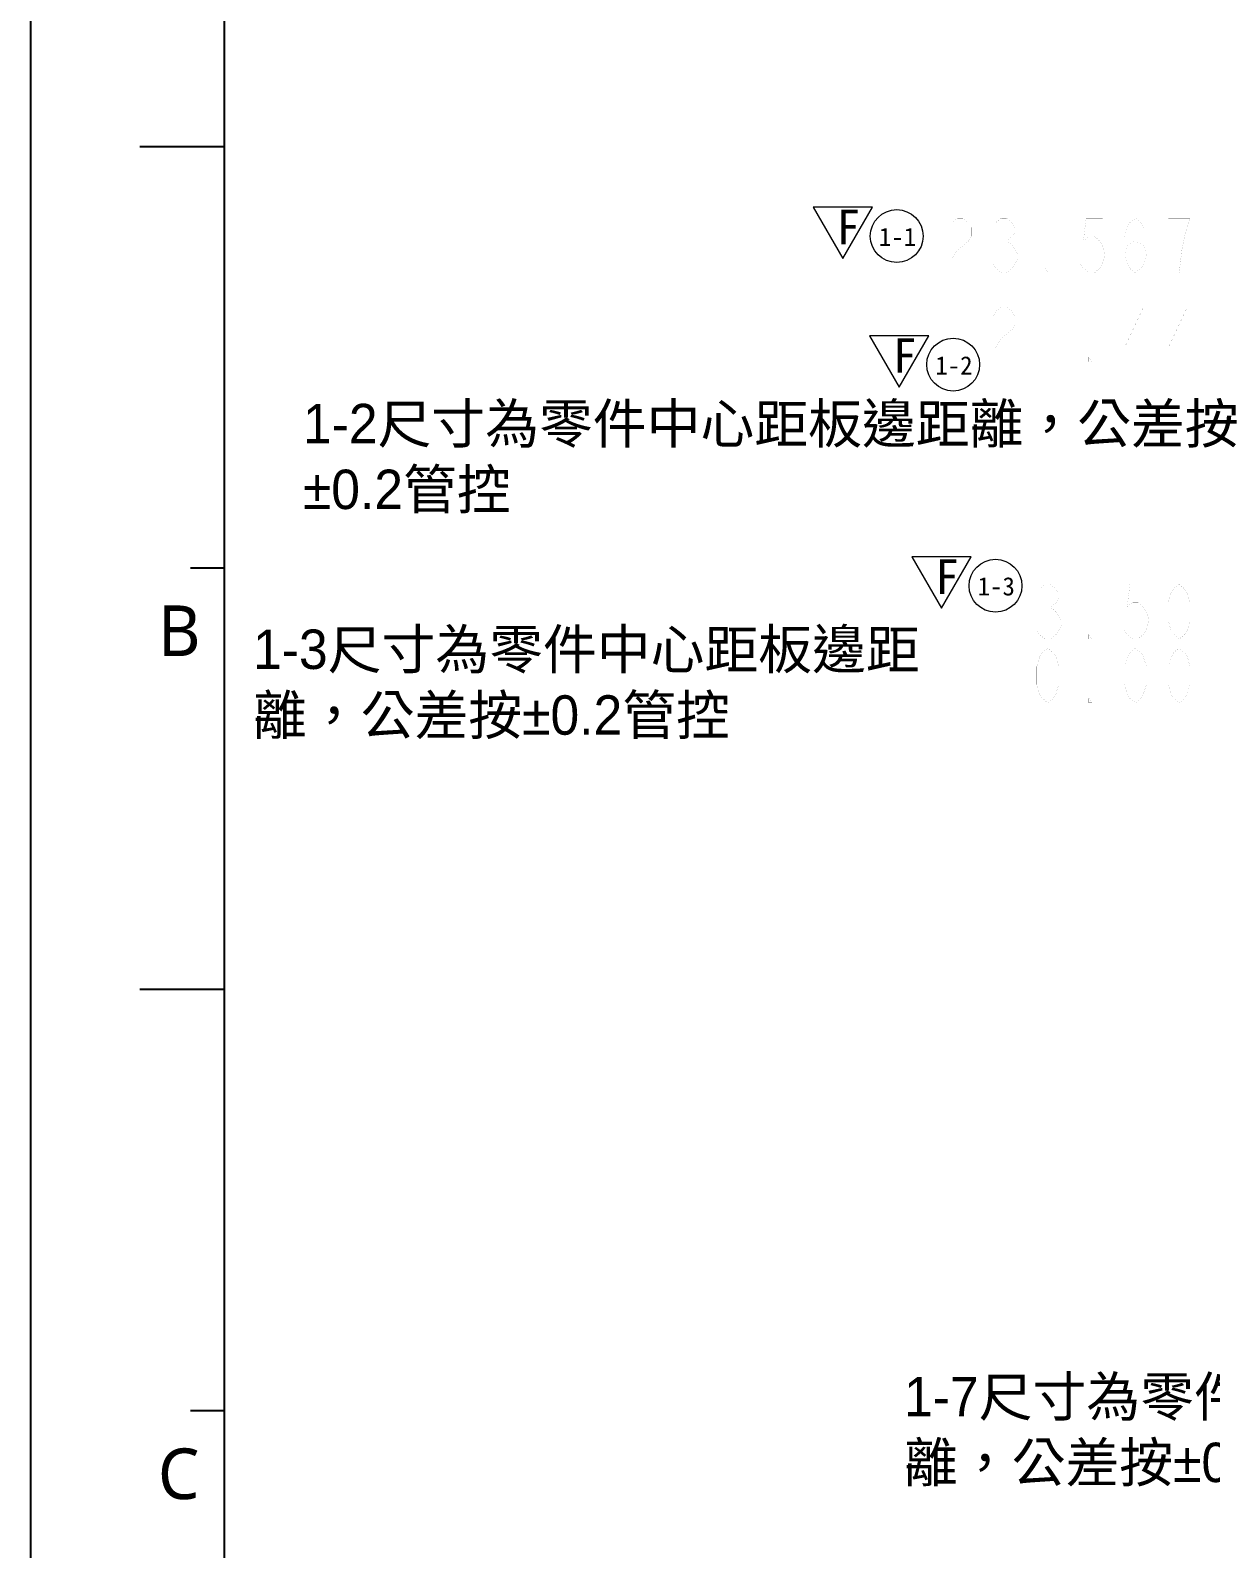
# Model space of a CAD drawing. Header units: millimetres. Extents: x 0 to 379, y 0 to 268.
# Drawn here: x 0 to 64.7, y 131.1 to 214.3 of the extents above; entities that cross this region are included whole.
import ezdxf

# ---------------------------------------------------------------- set-up
doc = ezdxf.new("R2010")
doc.units = ezdxf.units.MM
doc.header["$LTSCALE"] = 7.7
doc.layers.get('0').update_dxf_attribs({"linetype": 'CONTINUOUS'})
doc.layers.add('備註', color=1, linetype='CONTINUOUS', lineweight=20)
doc.layers.add('鵬鼎', color=5, linetype='CONTINUOUS')
doc.styles.get("Standard").update_dxf_attribs({"font": 'simplex.shx'})

msp = doc.modelspace()

# ---------------------------------------------------------------- linework, layer by layer
for p, q in [((0, 267.966), (0, 0)), ((10.627, 254.1), (10.627, 7.392)), ((10.627, 207.9), (6.007, 207.9)), ((10.627, 184.8), (8.779, 184.8)), ((10.627, 161.7), (6.007, 161.7)), ((10.627, 138.6), (8.779, 138.6))]:
    msp.add_line(p, q)
at = {"const_width": 0.003}
for points in [[(50.359, 203.486), (50.509, 203.736), (50.809, 203.986), (51.109, 203.986), (51.409, 203.736), (51.559, 203.486), (51.559, 202.986), (51.409, 202.736)], [(52.909, 203.736), (53.209, 203.986), (53.509, 203.986), (53.809, 203.736), (53.959, 203.486), (53.959, 203.236), (53.809, 202.986), (53.509, 202.736), (53.809, 202.486), (54.109, 201.986)], [(58.759, 203.986), (57.859, 203.986), (57.709, 202.736)], [(59.959, 201.986), (60.109, 202.486), (60.559, 202.736), (61.009, 202.486), (61.159, 201.986), (61.009, 201.486), (60.859, 201.236), (60.559, 200.986), (60.259, 201.236), (60.109, 201.486), (59.959, 201.986), (59.959, 202.986), (60.109, 203.486), (60.259, 203.736), (60.559, 203.986), (60.859, 203.736), (61.009, 203.486)], [(63.559, 203.986), (62.359, 203.986)], [(62.959, 200.986), (63.109, 202.236), (63.259, 202.986), (63.559, 203.986)], [(51.409, 202.736), (50.809, 202.236), (50.509, 201.736), (50.359, 200.986)], [(53.209, 202.736), (53.509, 202.736)], [(57.709, 202.736), (58.009, 202.986), (58.309, 202.986), (58.609, 202.736), (58.759, 202.486), (58.909, 201.986), (58.759, 201.486), (58.609, 201.236), (58.309, 200.986), (58.009, 200.986), (57.709, 201.236), (57.559, 201.486)], [(54.109, 201.736), (53.809, 201.236), (53.509, 200.986), (53.209, 200.986), (52.909, 201.236), (52.759, 201.486)], [(54.109, 201.986), (54.109, 201.736)], [(50.359, 200.986), (51.559, 200.986)], [(55.759, 200.986), (55.609, 200.986), (55.609, 201.236)], [(55.609, 201.236), (55.759, 200.986)], [(52.759, 198.624), (52.909, 198.874), (53.209, 199.124), (53.509, 199.124), (53.809, 198.874), (53.959, 198.624), (53.959, 198.124), (53.809, 197.874), (53.209, 197.374)], [(55.759, 199.124), (55.759, 196.124)], [(61.009, 199.124), (59.959, 196.874)], [(61.009, 196.124), (61.009, 199.124)], [(63.409, 199.124), (62.359, 196.874)], [(63.409, 196.124), (63.409, 199.124)], [(53.209, 197.374), (52.909, 196.874), (52.759, 196.124)], [(59.959, 196.874), (61.309, 196.874)], [(62.359, 196.874), (63.709, 196.874)], [(52.759, 196.124), (53.959, 196.124)], [(58.159, 196.124), (58.009, 196.124), (58.009, 196.374)], [(58.009, 196.374), (58.159, 196.124)], [(55.309, 183.669), (55.609, 183.919), (55.909, 183.919), (56.209, 183.669), (56.359, 183.419), (56.359, 183.169), (56.209, 182.919), (55.909, 182.669), (56.209, 182.419), (56.509, 181.919)], [(61.159, 183.919), (60.259, 183.919), (60.109, 182.669)], [(55.609, 182.669), (55.909, 182.669)], [(60.109, 182.669), (60.409, 182.919), (60.709, 182.919), (61.009, 182.669), (61.159, 182.419), (61.309, 181.919), (61.159, 181.419), (61.009, 181.169), (60.709, 180.919), (60.409, 180.919), (60.109, 181.169), (59.959, 181.419)], [(56.509, 181.669), (56.209, 181.169), (55.909, 180.919), (55.609, 180.919), (55.309, 181.169), (55.159, 181.419)], [(56.509, 181.919), (56.509, 181.669)], [(58.159, 180.919), (58.009, 180.919), (58.009, 181.169)], [(58.009, 181.169), (58.159, 180.919)], [(58.009, 177.669), (58.159, 177.419)], [(58.159, 177.419), (58.009, 177.419), (58.009, 177.669)]]:
    msp.add_lwpolyline(points, dxfattribs=at)
for points in [[(62.959, 180.919), (62.659, 181.169), (62.509, 181.419), (62.359, 181.919), (62.359, 182.919), (62.509, 183.419), (62.659, 183.669), (62.959, 183.919), (63.259, 183.669), (63.409, 183.419), (63.559, 182.919), (63.559, 181.919), (63.409, 181.419), (63.259, 181.169)], [(55.759, 177.419), (55.459, 177.669), (55.309, 177.919), (55.159, 178.419), (55.159, 179.419), (55.309, 179.919), (55.459, 180.169), (55.759, 180.419), (56.059, 180.169), (56.209, 179.919), (56.359, 179.419), (56.359, 178.419), (56.209, 177.919), (56.059, 177.669)], [(60.559, 177.419), (60.259, 177.669), (60.109, 177.919), (59.959, 178.419), (59.959, 179.419), (60.109, 179.919), (60.259, 180.169), (60.559, 180.419), (60.859, 180.169), (61.009, 179.919), (61.159, 179.419), (61.159, 178.419), (61.009, 177.919), (60.859, 177.669)], [(62.959, 177.419), (62.659, 177.669), (62.509, 177.919), (62.359, 178.419), (62.359, 179.419), (62.509, 179.919), (62.659, 180.169), (62.959, 180.419), (63.259, 180.169), (63.409, 179.919), (63.559, 179.419), (63.559, 178.419), (63.409, 177.919), (63.259, 177.669)]]:
    msp.add_lwpolyline(points, close=True, dxfattribs=at)
at = {"layer": '備註'}
for points in [[(44.52, 201.768), (46.148, 204.587), (42.892, 204.587)], [(47.612, 194.72), (49.24, 197.539), (45.985, 197.539)], [(49.933, 182.603), (51.561, 185.422), (48.305, 185.422)]]:
    msp.add_lwpolyline(points, close=True, dxfattribs=at)
for centre in [(47.478, 203.006), (50.571, 195.958), (52.891, 183.84)]:
    msp.add_circle(centre, 1.448, dxfattribs=at)

# ---------------------------------------------------------------- texts
for s, insert, char_height, width, attachment_point in [('{\\fSimSun|b0|i0|c136|p0;F}', (44.183, 204.45), 1.89235, 0.9712, 1), ('{\\fSimSun|b0|i0|c136|p0;1-1}', (47.523, 202.964), 1, 1.97563, 5), ('{\\fSimSun|b0|i0|c136|p0;F}', (47.275, 197.402), 1.89235, 0.9712, 1), ('{\\fSimSun|b0|i0|c136|p0;1-2}', (50.616, 195.916), 1, 1.97563, 5), ('{\\f新細明體|b0|i0|c136|p2;1-2尺寸為零件中心距板邊距離，公差按%%P0.2管控}', (14.938, 193.807), 2.16241, 53.38465, 1), ('{\\fSimSun|b0|i0|c136|p0;F}', (49.595, 185.285), 1.89235, 0.9712, 1), ('{\\fSimSun|b0|i0|c136|p0;1-3}', (52.936, 183.799), 1, 1.97563, 5), ('{\\f新細明體|b0|i0|c136|p2;1-3尺寸為零件中心距板邊距離，公差按%%P0.2管控}', (12.205, 181.437), 2.16241, 37.20337, 1), ('{\\f新細明體|b0|i0|c136|p2;1-7尺寸為零件中心距板邊距離，公差按%%P0.2管控}', (47.881, 140.468), 2.16241, 37.20337, 1)]:
    msp.add_mtext(s, dxfattribs=dict(at, insert=insert, char_height=char_height, width=width, attachment_point=attachment_point))
at = {"layer": '鵬鼎', "char_height": 2.772, "width": 5.22867, "attachment_point": 1}
for s, insert in [('{\\fMicrosoft JhengHei|b0|i0|c136|p0;\\C0;B}', (6.983, 182.758)), ('{\\fMicrosoft JhengHei|b0|i0|c136|p0;\\C0;C}', (6.983, 136.544))]:
    msp.add_mtext(s, dxfattribs=dict(at, insert=insert))

doc.saveas('drawing.dxf')
